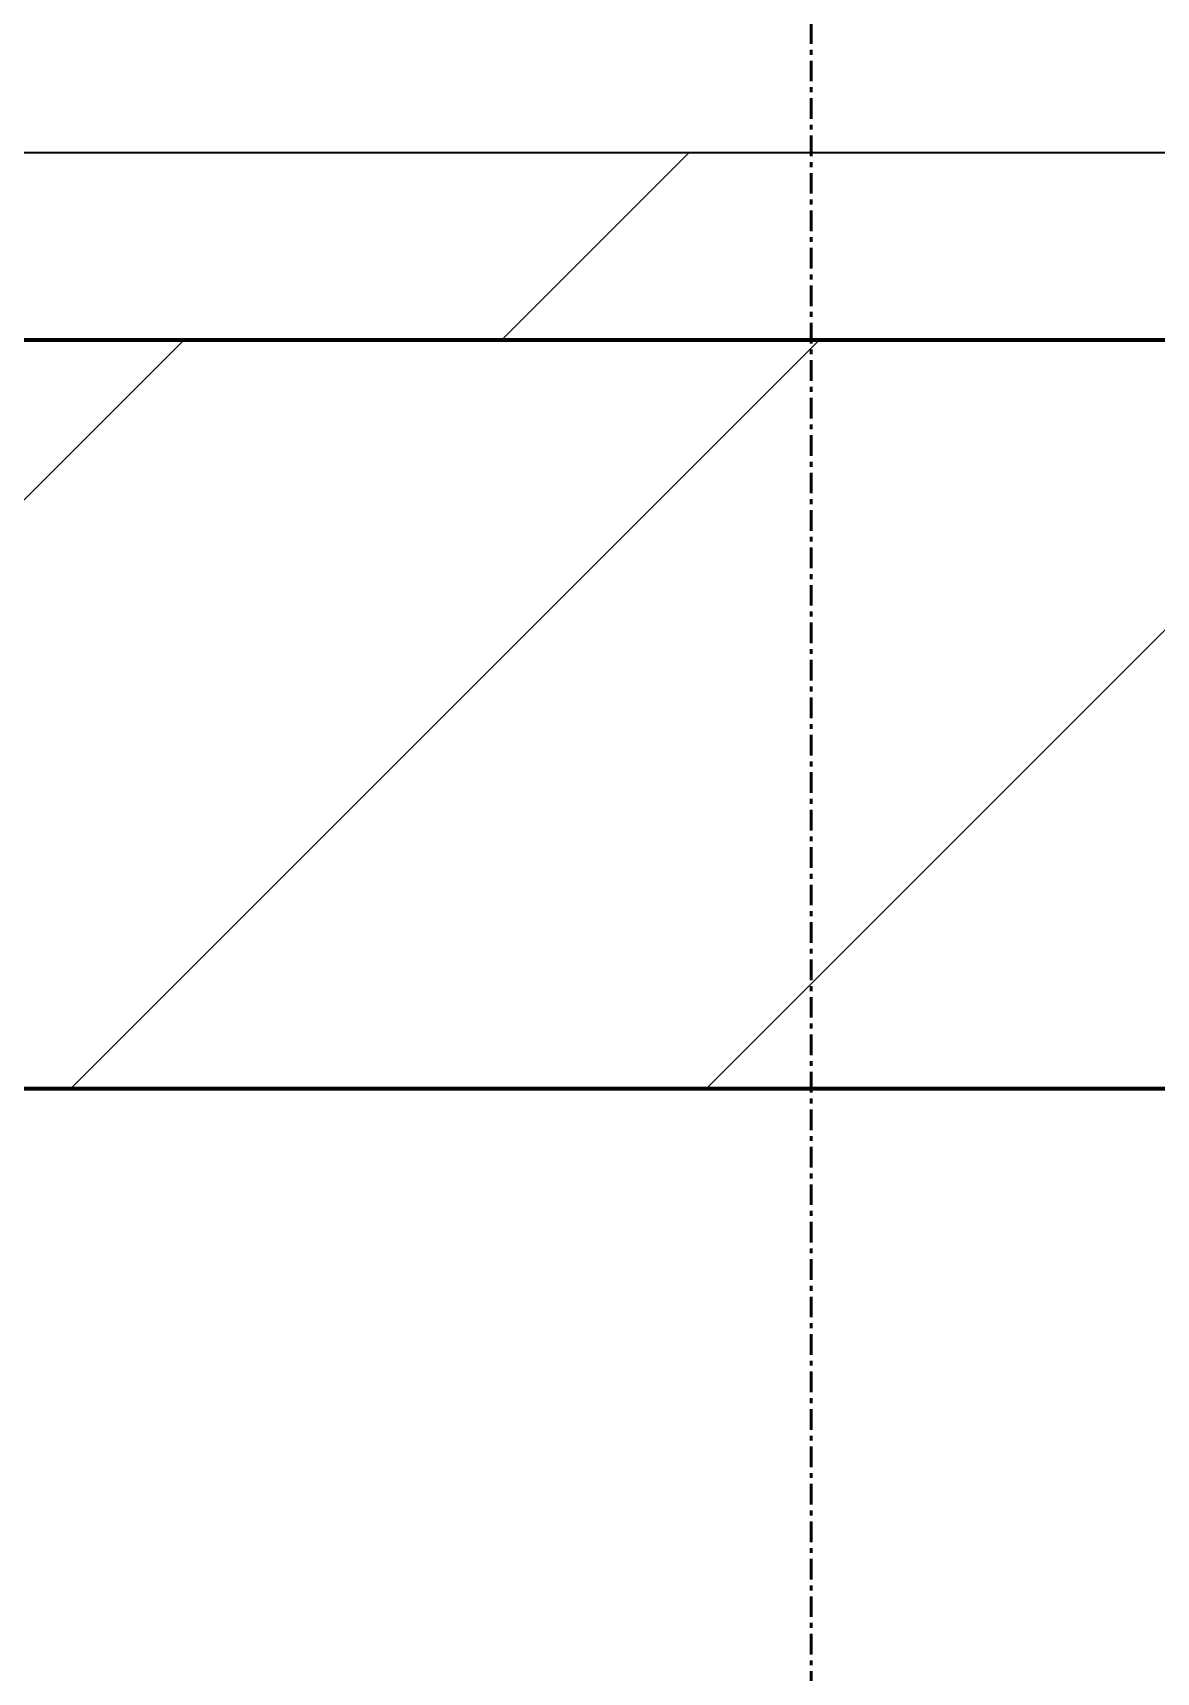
# Model space of a CAD drawing. Header units: millimetres. Extents: x -726012 to -647389, y -20772 to 18805.
# Drawn here: x -686273.9 to -685973.9, y 3773.3 to 4211 of the extents above; entities that cross this region are included whole.
import ezdxf
from ezdxf.xclip import XClip

# ---------------------------------------------------------------- set-up
doc = ezdxf.new("R2010")
doc.units = ezdxf.units.MM
doc.header["$XCLIPFRAME"] = 0
doc.linetypes.add('DPA_Grid _ Level 100', pattern=[10, 5.5, -1.6, 1.3, -1.6])
for name, color, linetype, lineweight in [('A-GLAZ-CURT', 2, 'Continuous', 9), ('A-WALL', 5, 'Continuous', 35), ('A-WALL-FNSH', 2, 'Continuous', 35), ('A-WALL-PATT', 1, 'Continuous', 35), ('G-ANNO-SECL', 3, 'Continuous', 9)]:
    doc.layers.add(name, color=color, linetype=linetype, lineweight=lineweight)
doc.layers.add('A11_ALU.SOLID SHEET', color=2, linetype='Continuous')

# ---------------------------------------------------------------- blocks, each defined once
blk = doc.blocks.new('PPLS-PP19_Custom Tile Pattern - Custom Tile Pattern-V183-4233-01 ENLARGED MULTI-PURPOSE LEVEL - REFLECTED CEILING PLAN - SHEET 4')
at = {"layer": 'A-GLAZ-CURT'}
for p, q in [((-300, 0), (300, 0)), ((300, 0), (-300, 0)), ((195.99, 0), (213.31, 0)), ((213.31, 0), (195.99, 0)), ((230.06, 0), (300, 0)), ((-300, -50), (300, -50)), ((300, -50), (-300, -50))]:
    blk.add_line(p, q, dxfattribs=at)
for points, knots in [([(300, 0), (286.53, 0), (254.22, 0), (207.11, 0), (177.41, 0), (159.34, 0), (158.33, 0), (158.3, 0)], [-285.253232, -285.253232, -285.253232, -285.253232, -244.693688, -187.987675, -143.776725, -129.632772, -123.352749, -123.352749, -123.352749, -123.352749]), ([(159.07, 0), (159.13, 0), (160.84, 0), (165.21, 0), (174.15, 0), (185.98, 0), (208.82, 0), (219.42, 0), (230.06, 0)], [-115.643202, -115.643202, -115.643202, -115.643202, -114.681583, -87.660824, -65.295536, -41.623857, -24.459831, 0, 0, 0, 0]), ([(247.1, 0), (246.76, 0), (245.04, 0), (238.34, 0), (226.56, 0), (221.1, 0), (200.27, 0), (182.99, 0), (174.27, 0), (169.67, 0), (168.99, 0)], [-9649.085549, -9649.085549, -9649.085549, -9649.085549, -9581.591397, -9406.094246, -9221.510254, -9016.44624, -8717.832359, -8253.978395, -8152.463617, -8069.855175, -8069.855175, -8069.855175, -8069.855175]), ([(215.22, 0), (214.62, 0), (210.55, 0), (203.98, 0), (187.54, 0), (175.3, 0), (169.49, 0)], [-203.825446, -203.825446, -203.825446, -203.825446, -198.527383, -184.406837, -162.427601, -142.916156, -142.916156, -142.916156, -142.916156]), ([(171.51, 0), (176.48, 0), (193.23, 0), (201.73, 0), (208.81, 0), (213.9, 0), (237.45, 0), (253.11, 0), (259.01, 0)], [-7971.819559, -7971.819559, -7971.819559, -7971.819559, -7784.112253, -7606.717214, -7289.299508, -7042.621073, -6582.165592, -6264.516954, -6264.516954, -6264.516954, -6264.516954]), ([(172.07, 0), (177.66, 0), (187.87, 0), (201.08, 0), (207.47, 0), (213.96, 0), (215.11, 0)], [-255.364076, -255.364076, -255.364076, -255.364076, -237.955587, -223.92608, -215.862851, -208.75215, -208.75215, -208.75215, -208.75215]), ([(300, 0), (288.22, 0), (262, 0), (230.43, 0), (219.94, 0), (219.02, 0)], [-12528.858583, -12528.858583, -12528.858583, -12528.858583, -11905.454923, -11162.864862, -10856.732305, -10856.732305, -10856.732305, -10856.732305]), ([(219.9, 0), (220.86, 0), (227.84, 0), (242.06, 0), (246.54, 0), (246.96, 0)], [-10670.940496, -10670.940496, -10670.940496, -10670.940496, -10511.382485, -9925.173265, -9834.877357, -9834.877357, -9834.877357, -9834.877357]), ([(259.51, 0), (262.97, 0), (271.55, 0), (281.71, 0), (291.71, 0), (296.52, 0), (297.86, 0), (298.09, 0)], [-6255.469152, -6255.469152, -6255.469152, -6255.469152, -6068.460911, -5766.029927, -5566.724884, -5280.360606, -5199.253518, -5199.253518, -5199.253518, -5199.253518]), ([(284.76, 0), (284.76, 0), (285.09, 0), (287.47, 0), (293.59, 0), (297.76, 0), (300, 0)], [-4110.630118, -4110.630118, -4110.630118, -4110.630118, -4053.389046, -3959.664717, -3862.421465, -3746.95702, -3746.95702, -3746.95702, -3746.95702]), ([(297.38, 0), (295.84, 0), (291.62, 0), (285.38, 0), (284.87, 0)], [-4803.172655, -4803.172655, -4803.172655, -4803.172655, -4358.271401, -4143.037883, -4143.037883, -4143.037883, -4143.037883])]:
    blk.add_open_spline(points, degree=3, knots=knots, dxfattribs=at)
blk = doc.blocks.new('PPLS-PP19_Custom Tile Pattern - Custom Tile Pattern-V184-4233-01 ENLARGED MULTI-PURPOSE LEVEL - REFLECTED CEILING PLAN - SHEET 4')
at = {"layer": 'A-GLAZ-CURT'}
for p, q in [((-300, 0), (300, 0)), ((300, 0), (-300, 0)), ((-293.07, 0), (-275.75, 0)), ((-275.75, 0), (-293.07, 0)), ((-222.32, 0), (-205, 0)), ((-205, 0), (-222.32, 0)), ((-300, -50), (300, -50)), ((300, -50), (-300, -50))]:
    blk.add_line(p, q, dxfattribs=at)
at = {"layer": 'A-GLAZ-CURT', "flags": 128}
for points in [[(-300, 0), (-291.56, 0), (-283.3, 0), (-275.2, 0), (-267.26, 0), (-259.45, 0), (-251.77, 0), (-244.2, 0), (-236.74, 0), (-229.36, 0), (-222.06, 0), (-214.83, 0), (-207.71, 0), (-200.76, 0), (-194.02, 0), (-187.54, 0), (-181.38, 0), (-175.58, 0), (-170.25, 0), (-165.64, 0), (-162.01, 0), (-159.53, 0), (-157.46, 0), (-154.52, 0), (-149.42, 0), (-141.84, 0), (-132.81, 0), (-126.08, 0)], [(-125.17, 0), (-128.55, 0), (-134.16, 0), (-140.03, 0), (-145.5, 0), (-150.63, 0), (-155.53, 0), (-160.27, 0), (-164.95, 0), (-169.65, 0), (-174.47, 0), (-179.49, 0), (-184.81, 0), (-190.44, 0), (-196.37, 0), (-202.58, 0), (-209.04, 0), (-215.73, 0), (-222.63, 0), (-229.72, 0), (-236.97, 0), (-244.39, 0), (-251.96, 0), (-259.67, 0), (-267.51, 0), (-275.48, 0), (-283.55, 0), (-291.73, 0), (-300, 0)]]:
    blk.add_lwpolyline(points, dxfattribs=at)
at = {"layer": 'A-GLAZ-CURT'}
for points, knots in [([(-300, 0), (-284.65, 0), (-236.57, 0), (-182.5, 0), (-148.38, 0), (-137.08, 0)], [-5323.127839, -5323.127839, -5323.127839, -5323.127839, -4502.809032, -2700.551212, -1552.578953, -1552.578953, -1552.578953, -1552.578953]), ([(-204.34, 0), (-207.58, 0), (-231.55, 0), (-262.56, 0), (-294.48, 0), (-300, 0)], [-15354.162334, -15354.162334, -15354.162334, -15354.162334, -15131.813646, -13729.592194, -13439.944408, -13439.944408, -13439.944408, -13439.944408]), ([(-137.88, 0), (-140.56, 0), (-147.66, 0), (-147.69, 0), (-158.72, 0), (-174.02, 0), (-185.59, 0), (-209.77, 0), (-232.01, 0), (-255.22, 0), (-262.59, 0), (-264.9, 0), (-265.4, 0)], [-3187.727384, -3187.727384, -3187.727384, -3187.727384, -2919.378265, -2477.344047, -2237.412286, -2029.680487, -1755.085331, -1400.429864, -858.079193, -543.655514, -208.940337, 0, 0, 0, 0]), ([(-258.6, 0), (-257.91, 0), (-254.26, 0), (-241.25, 0), (-225.99, 0), (-213.45, 0), (-207.09, 0), (-204.35, 0)], [-5722.54675, -5722.54675, -5722.54675, -5722.54675, -5657.471696, -5413.335975, -5017.494783, -4832.723979, -4686.449341, -4686.449341, -4686.449341, -4686.449341]), ([(-135.98, 0), (-137.3, 0), (-140.07, 0), (-149.31, 0), (-162.01, 0), (-177.91, 0), (-199.46, 0), (-216.65, 0), (-231.26, 0), (-233.46, 0), (-234, 0)], [-2609.957977, -2609.957977, -2609.957977, -2609.957977, -2418.507304, -2308.929706, -2113.765672, -1763.376603, -1422.553702, -978.033455, -846.069444, -682.911962, -682.911962, -682.911962, -682.911962]), ([(-233.49, 0), (-233.44, 0), (-232.38, 0), (-230.74, 0), (-225.3, 0), (-223.63, 0)], [-455.274641, -455.274641, -455.274641, -455.274641, -440.605512, -119.536984, 0, 0, 0, 0]), ([(-223.63, 0), (-219.39, 0), (-206.17, 0), (-188.58, 0), (-169.02, 0), (-152.33, 0), (-140.84, 0), (-136, 0)], [-5463.295695, -5463.295695, -5463.295695, -5463.295695, -5161.076232, -4739.070012, -4465.409639, -4149.119819, -3850.704125, -3850.704125, -3850.704125, -3850.704125]), ([(-204.3, 0), (-203.93, 0), (-197.65, 0), (-185.8, 0), (-171.77, 0), (-158.7, 0), (-157.22, 0)], [-4685.575192, -4685.575192, -4685.575192, -4685.575192, -4666.091899, -4349.945572, -4000.813434, -3840.635403, -3840.635403, -3840.635403, -3840.635403]), ([(-152.35, 0), (-151.03, 0), (-147.71, 0), (-143.57, 0), (-138.62, 0)], [-3494.978217, -3494.978217, -3494.978217, -3494.978217, -3371.022232, -3227.460399, -3227.460399, -3227.460399, -3227.460399]), ([(-118.78, 0), (-121.86, 0), (-126.28, 0), (-136.96, 0), (-147.46, 0), (-150.03, 0), (-150.57, 0)], [-5938.474035, -5938.474035, -5938.474035, -5938.474035, -5700.061948, -5508.838257, -5298.784692, -5196.16478, -5196.16478, -5196.16478, -5196.16478]), ([(-150.34, 0), (-150.07, 0), (-147.75, 0), (-144.18, 0), (-137.93, 0), (-136.56, 0)], [-4948.728362, -4948.728362, -4948.728362, -4948.728362, -4883.323924, -4440.880425, -4330.137317, -4330.137317, -4330.137317, -4330.137317]), ([(-136.06, 0), (-137.31, 0), (-142.24, 0), (-147.74, 0), (-149.07, 0)], [-6509.710453, -6509.710453, -6509.710453, -6509.710453, -6449.282163, -6277.220794, -6277.220794, -6277.220794, -6277.220794]), ([(-148.23, 0), (-146.94, 0), (-140.36, 0), (-138.13, 0), (-136.37, 0)], [-6162.058746, -6162.058746, -6162.058746, -6162.058746, -6017.569127, -5579.751817, -5579.751817, -5579.751817, -5579.751817]), ([(-136.36, 0), (-136.86, 0), (-141.75, 0), (-146.11, 0), (-146.95, 0)], [-770.627825, -770.627825, -770.627825, -770.627825, -741.901385, -489.130243, -489.130243, -489.130243, -489.130243]), ([(-146.69, 0), (-146.59, 0), (-145.49, 0), (-141, 0), (-137.23, 0), (-135.97, 0)], [-420.34245, -420.34245, -420.34245, -420.34245, -406.956646, -290.263673, -227.746829, -227.746829, -227.746829, -227.746829]), ([(-136.06, 0), (-132.75, 0), (-124.87, 0), (-107.3, 0), (-90.42, 0), (-75.26, 0), (-68.41, 0), (-65.12, 0), (-63.63, 0)], [-4316.575768, -4316.575768, -4316.575768, -4316.575768, -4054.690705, -3793.097032, -3402.597032, -3144.956779, -3050.982048, -2969.237017, -2969.237017, -2969.237017, -2969.237017]), ([(-136.06, 0), (-135.28, 0), (-133.83, 0), (-128.78, 0), (-126.5, 0)], [-5554.137073, -5554.137073, -5554.137073, -5554.137073, -5364.112219, -5231.017328, -5231.017328, -5231.017328, -5231.017328]), ([(-86.16, 0), (-91.37, 0), (-104.13, 0), (-121.96, 0), (-133.05, 0), (-136.02, 0)], [-1681.3698, -1681.3698, -1681.3698, -1681.3698, -1374.161226, -945.742622, -777.001072, -777.001072, -777.001072, -777.001072]), ([(-26.75, 0), (-27.82, 0), (-36.18, 0), (-53.55, 0), (-78.2, 0), (-109.71, 0), (-125.82, 0), (-136.01, 0)], [-8718.362214, -8718.362214, -8718.362214, -8718.362214, -8532.293389, -8073.216054, -7508.296369, -7004.680444, -6510.538479, -6510.538479, -6510.538479, -6510.538479]), ([(-135.98, 0), (-130.99, 0), (-121.54, 0), (-110.8, 0), (-99.5, 0), (-91.46, 0)], [-1515.113952, -1515.113952, -1515.113952, -1515.113952, -1002.059161, -460.363443, 0, 0, 0, 0]), ([(-135.7, 0), (-135.63, 0), (-132.45, 0), (-127.33, 0), (-124.19, 0), (-123.43, 0), (-123.28, 0)], [-3844.541415, -3844.541415, -3844.541415, -3844.541415, -3839.893365, -3647.167523, -3488.92562, -3439.852845, -3439.852845, -3439.852845, -3439.852845]), ([(-72.93, 0), (-75.51, 0), (-91.45, 0), (-114.41, 0), (-135.21, 0), (-135.39, 0)], [-19442.345229, -19442.345229, -19442.345229, -19442.345229, -18935.241197, -17136.203329, -17120.441938, -17120.441938, -17120.441938, -17120.441938]), ([(-127.41, 0), (-131.63, 0), (-133.16, 0), (-134.09, 0), (-134.15, 0)], [-8540.990293, -8540.990293, -8540.990293, -8540.990293, -8266.114998, -8246.473386, -8246.473386, -8246.473386, -8246.473386]), ([(-134.15, 0), (-133.32, 0), (-130.31, 0), (-117.33, 0), (-92.04, 0), (-77.35, 0), (-69.86, 0), (-67.67, 0)], [-7657.439573, -7657.439573, -7657.439573, -7657.439573, -7293.749979, -6839.55839, -6236.997189, -5713.340575, -5454.631805, -5454.631805, -5454.631805, -5454.631805]), ([(-120.13, 0), (-120.14, 0), (-120.24, 0), (-121.3, 0), (-129.25, 0), (-133.82, 0)], [-2933.992132, -2933.992132, -2933.992132, -2933.992132, -2920.575025, -2840.280255, -2731.647847, -2731.647847, -2731.647847, -2731.647847]), ([(-113.43, 0), (-113.44, 0), (-113.96, 0), (-119.73, 0), (-125.43, 0), (-127.03, 0), (-127.41, 0)], [-328.499627, -328.499627, -328.499627, -328.499627, -282.672656, -98.539552, -24.539552, 0, 0, 0, 0]), ([(-126.5, 0), (-122.44, 0), (-108.71, 0), (-88.95, 0), (-73.6, 0), (-67.63, 0)], [-5231.017328, -5231.017328, -5231.017328, -5231.017328, -4994.692869, -4542.524482, -4134.181951, -4134.181951, -4134.181951, -4134.181951]), ([(-125.15, 0), (-124.93, 0), (-121.96, 0), (-113.01, 0), (-98.9, 0), (-85.29, 0), (-73.12, 0), (-68.21, 0), (-68.04, 0)], [-3362.7396, -3362.7396, -3362.7396, -3362.7396, -3342.215224, -3074.362186, -2902.289527, -2605.247022, -2322.099534, -2311.883475, -2311.883475, -2311.883475, -2311.883475]), ([(-122.08, 0), (-122.01, 0), (-121.69, 0), (-121.2, 0), (-120.88, 0)], [-3136.336417, -3136.336417, -3136.336417, -3136.336417, -3110.304437, -3035.164275, -3035.164275, -3035.164275, -3035.164275]), ([(-36.33, 0), (-36.43, 0), (-37.27, 0), (-45.02, 0), (-46.13, 0), (-60.59, 0), (-81.23, 0), (-99.51, 0), (-114.02, 0), (-117.28, 0), (-118.78, 0)], [-1855.773136, -1855.773136, -1855.773136, -1855.773136, -1810.870157, -1672.078046, -1405.135169, -1060.00838, -740.068933, -229.489605, -116.330425, 0, 0, 0, 0]), ([(-117.74, 0), (-117.19, 0), (-114.78, 0), (-113.43, 0), (-113.43, 0)], [-821.249067, -821.249067, -821.249067, -821.249067, -394.672656, -330.879064, -330.879064, -330.879064, -330.879064]), ([(-67.91, 0), (-72.98, 0), (-87.79, 0), (-107.61, 0), (-116.56, 0), (-117.56, 0)], [-2627.997013, -2627.997013, -2627.997013, -2627.997013, -2193.204658, -1433.981041, -985.49888, -985.49888, -985.49888, -985.49888]), ([(-115.82, 0), (-114.96, 0), (-110.41, 0), (-96.78, 0), (-71.33, 0), (-42.53, 0), (-12.78, 0), (4.23, 0), (9.64, 0), (10.14, 0), (10.18, 0)], [-5724.064692, -5724.064692, -5724.064692, -5724.064692, -5430.283136, -5103.229623, -4799.173296, -4065.652676, -3589.737505, -3285.047089, -3066.359526, -3044.715262, -3044.715262, -3044.715262, -3044.715262]), ([(0.54, 0), (-2.2, 0), (-12.83, 0), (-25.64, 0), (-40, 0), (-56.24, 0), (-75.59, 0), (-94, 0), (-112.01, 0), (-114.94, 0), (-115.63, 0)], [-2679.34943, -2679.34943, -2679.34943, -2679.34943, -2518.50168, -2125.455881, -1792.521578, -1466.981642, -1208.454564, -789.402658, -501.969187, -243.577221, -243.577221, -243.577221, -243.577221])]:
    blk.add_open_spline(points, degree=3, knots=knots, dxfattribs=at)
for points in [[(-136.01, 0), (-155.86, 0), (-178.29, 0), (-203.34, 0)], [(-133.82, 0), (-134.44, 0), (-135.05, 0), (-135.82, 0)], [(-134.93, 0), (-130.82, 0), (-127.43, 0), (-125.15, 0)]]:
    blk.add_open_spline(points, degree=3, dxfattribs=at)
blk = doc.blocks.new('*U885')
at = {"layer": 'A-GLAZ-CURT'}
for name, p in [('PPLS-PP19_Custom Tile Pattern - Custom Tile Pattern-V183-4233-01 ENLARGED MULTI-PURPOSE LEVEL - REFLECTED CEILING PLAN - SHEET 4', (-10200, 11720.41)), ('PPLS-PP19_Custom Tile Pattern - Custom Tile Pattern-V184-4233-01 ENLARGED MULTI-PURPOSE LEVEL - REFLECTED CEILING PLAN - SHEET 4', (-9600, 11720.41))]:
    blk.add_blockref(name, p, dxfattribs=at)
blk = doc.blocks.new('*U1287')
blk.add_lwpolyline([(21173.36, -580), (28210, -580), (28210, -6849.96), (45954.15, -6849.96), (45954.15, 600), (82995.06, 600), (83086.47, 650), (90052, 650), (90392, 990), (103159.16, 990), (103159.16, 4990), (21173.36, 4990), (21173.36, 3485.45), (21203.36, 3485.45), (21203.36, 925.54), (21173.36, 925.54), (21173.36, -580)])

msp = doc.modelspace()

# ---------------------------------------------------------------- hatches: boundary and pattern name
at = {"layer": 'A-WALL-PATT', "lineweight": 9}
h = msp.add_hatch(dxfattribs=at)
h.set_pattern_fill('FP_3', color=256, style=0, pattern_type=2)
h.set_pattern_definition([(45, (0, 0), (-212.13203, 212.13203), []), (135, (0, 0), (-212.13203, -212.13203), [])])
h.paths.add_polyline_path([(-661708.03, 4129.02), (-661758.03, 4179.02), (-698678.22, 4179.02), (-698678.22, 4129.02), (-663127.46, 4129.02)])
h = msp.add_hatch(dxfattribs=at)
h.set_pattern_fill('FP_2', color=256, style=0, pattern_type=2)
h.set_pattern_definition([(45, (0, 0), (-84.852814, 84.852814), [])])
h.paths.add_polyline_path([(-661508.03, 3929.02), (-661708.03, 4129.02), (-698478.22, 4129.02), (-698478.22, 3929.02), (-661790.87, 3929.02)])

# ---------------------------------------------------------------- linework, layer by layer
at = {"layer": 'A-WALL', "color": 7, "lineweight": 70}
for p, q in [((-698478.22, 4129.02), (-661708.03, 4129.02)), ((-680392.37, 3929.02), (-698478.22, 3929.02))]:
    msp.add_line(p, q, dxfattribs=at)
at = {"layer": 'A-WALL-FNSH', "color": 250}
for p, q in [((-698678.22, 4179.02), (-661758.03, 4179.02)), ((-661708.03, 4129.02), (-698678.22, 4129.02))]:
    msp.add_line(p, q, dxfattribs=at)
at = {"layer": 'G-ANNO-SECL', "linetype": 'DPA_Grid _ Level 100', "lineweight": 50}
msp.add_line((-686065.99, 14733.54), (-686065.99, -20572.41), dxfattribs=at)

# ---------------------------------------------------------------- block references
msp.add_blockref('*U885', (-676282.37, -7541.39))

# ---------------------------------------------------------------- next in the draw order: block references
at = {"layer": 'A11_ALU.SOLID SHEET'}
ref = msp.add_blockref('*U1287', (-744682.37, 3579.02), dxfattribs=at)
XClip(ref).set_block_clipping_path([(22516.8245944298, -23612.0000696909), (92487.8891097467, 7199.9972603897)])

doc.saveas('drawing.dxf')
